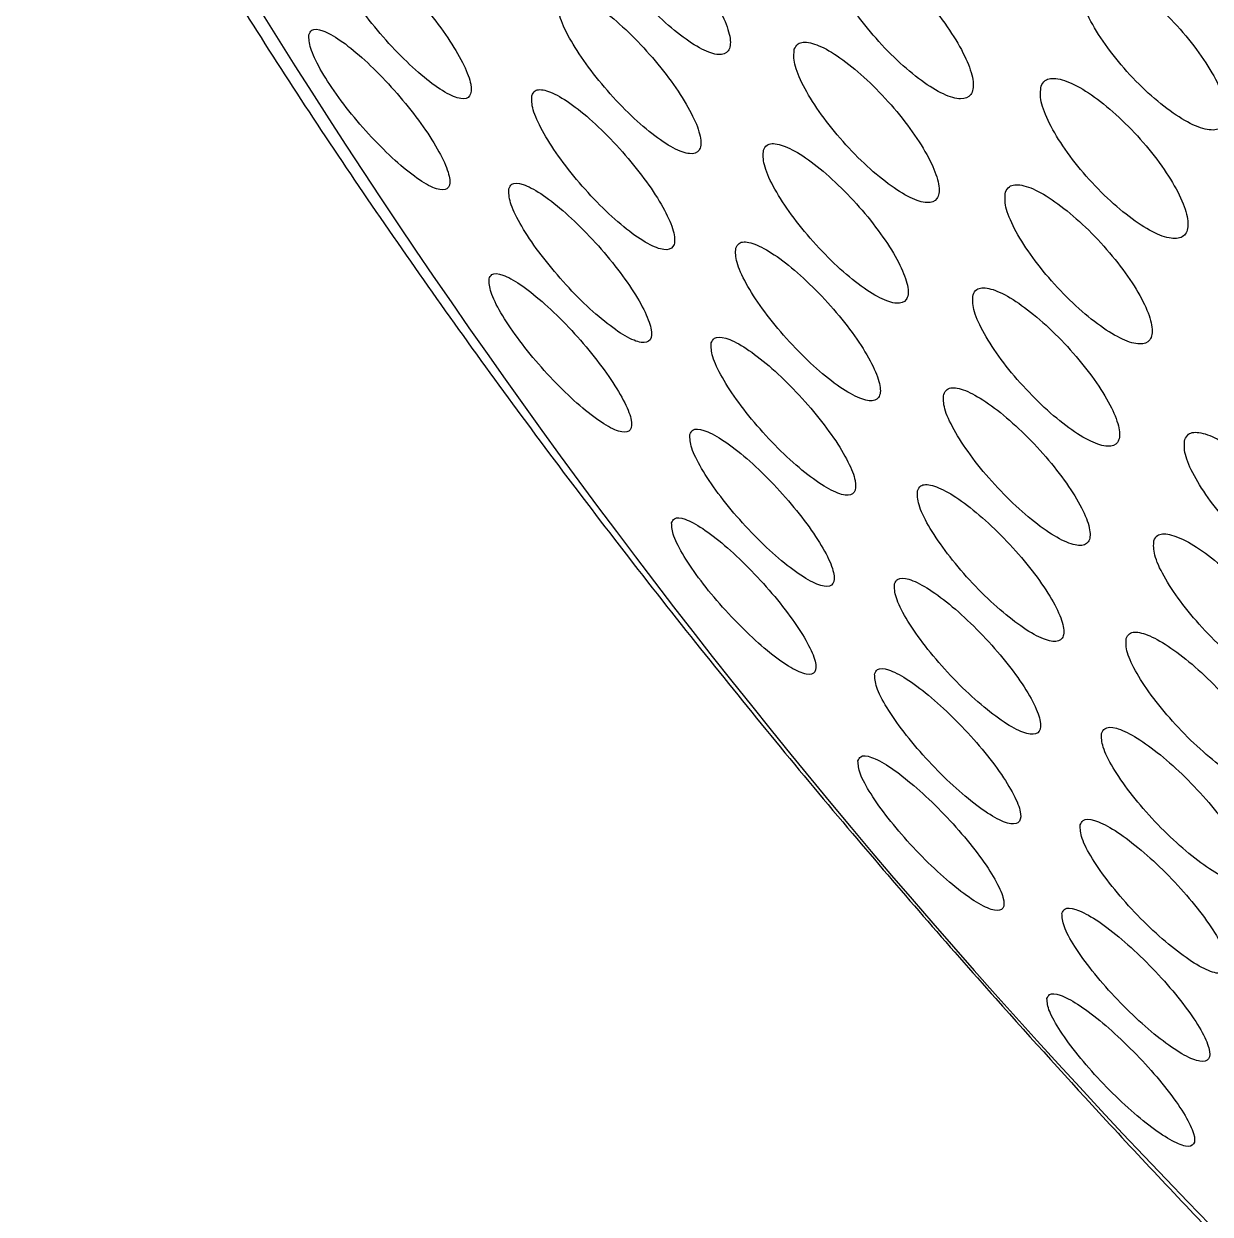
# Model space of a CAD drawing. Extents: x 1076 to 1148, y 508 to 635.
# Drawn here: x 1112.77 to 1113.301, y 554.662 to 555.195 of the extents above; entities that cross this region are included whole.
import ezdxf

# ---------------------------------------------------------------- set-up
doc = ezdxf.new("R2010")
doc.units = 0
doc.header["$MEASUREMENT"] = 0
doc.layers.add('1', color=4, linetype='Continuous')
doc.layers.add('GEOMETRY', color=4, linetype='Continuous', lineweight=25)

# ---------------------------------------------------------------- blocks, each defined once
blk = doc.blocks.new('SUCTION 1235301')
at = {"layer": 'GEOMETRY'}
blk.add_arc((0.79193, 0.82793), 3.1786, 208.78464, 225.0347, dxfattribs=at)
for points, knots in [([(-2.0149, -0.67462), (-2.01184, -0.68092), (-1.9952, -0.71516), (-1.95835, -0.77976), (-1.90465, -0.86774), (-1.84495, -0.95673), (-1.78088, -1.04538), (-1.7139, -1.1319), (-1.64687, -1.21335), (-1.58574, -1.28375), (-1.52852, -1.34683), (-1.47274, -1.40618), (-1.43269, -1.44664), (-1.4123, -1.46724)], [0, 0, 0, 0, 0.02556, 0.13872, 0.251177, 0.362705, 0.47282, 0.580412, 0.682453, 0.774249, 0.842703, 0.91991, 1, 1, 1, 1]), ([(-1.76269, -0.79826), (-1.76284, -0.80025), (-1.76313, -0.80423), (-1.75899, -0.81424), (-1.75196, -0.8259), (-1.74249, -0.83824), (-1.73172, -0.84981), (-1.72082, -0.85934), (-1.71102, -0.86572), (-1.70346, -0.86822), (-1.69901, -0.86653), (-1.69817, -0.86087), (-1.70101, -0.85189), (-1.70719, -0.84064), (-1.71601, -0.82835), (-1.72649, -0.8164), (-1.73749, -0.8061), (-1.74777, -0.79863), (-1.75609, -0.79491), (-1.76105, -0.7951), (-1.76223, -0.79738), (-1.76269, -0.79826)], [0, 0, 0, 0, 0.053439, 0.10688, 0.16027, 0.213714, 0.267318, 0.32112, 0.37507, 0.429055, 0.482944, 0.536648, 0.590162, 0.643563, 0.696977, 0.750523, 0.804264, 0.858177, 0.912166, 0.966097, 1, 1, 1, 1]), ([(-1.87774, -0.81769), (-1.87776, -0.81956), (-1.87781, -0.82328), (-1.87341, -0.83301), (-1.86623, -0.84449), (-1.85677, -0.85677), (-1.84616, -0.86842), (-1.83552, -0.87819), (-1.82605, -0.88496), (-1.81884, -0.88791), (-1.81475, -0.88667), (-1.81427, -0.8814), (-1.81741, -0.87272), (-1.82379, -0.86167), (-1.83264, -0.84948), (-1.84301, -0.8375), (-1.85377, -0.82701), (-1.86375, -0.8192), (-1.87172, -0.81503), (-1.87638, -0.81481), (-1.87736, -0.81689), (-1.87774, -0.81769)], [0, 0, 0, 0, 0.053379, 0.106766, 0.159961, 0.213099, 0.266418, 0.320079, 0.374096, 0.428328, 0.482535, 0.536489, 0.590072, 0.643334, 0.696464, 0.749704, 0.803249, 0.857163, 0.91135, 0.965593, 1, 1, 1, 1]), ([(-1.65484, -0.81852), (-1.65506, -0.82058), (-1.6555, -0.82471), (-1.65148, -0.83487), (-1.64448, -0.8466), (-1.63495, -0.85893), (-1.62404, -0.87039), (-1.61294, -0.87971), (-1.60292, -0.88582), (-1.59513, -0.88802), (-1.59044, -0.88606), (-1.58939, -0.88017), (-1.59208, -0.87104), (-1.59819, -0.85969), (-1.60704, -0.84739), (-1.61765, -0.83551), (-1.62882, -0.8254), (-1.63932, -0.81818), (-1.64787, -0.81475), (-1.65304, -0.8152), (-1.65434, -0.8176), (-1.65484, -0.81852)], [0, 0, 0, 0, 0.0535216, 0.1070436, 0.1605663, 0.2141589, 0.2678633, 0.321673, 0.375535, 0.4293733, 0.4831222, 0.5367552, 0.5902971, 0.6438124, 0.6973767, 0.7510445, 0.804825, 0.8586783, 0.9125323, 0.9663143, 1, 1, 1, 1]), ([(-1.54224, -0.83293), (-1.54252, -0.83507), (-1.5431, -0.83935), (-1.53922, -0.84965), (-1.53226, -0.86146), (-1.52267, -0.87377), (-1.51162, -0.88511), (-1.50033, -0.89423), (-1.49008, -0.90007), (-1.48204, -0.90197), (-1.47712, -0.89974), (-1.47585, -0.89362), (-1.47838, -0.88432), (-1.48442, -0.87287), (-1.4933, -0.86057), (-1.50402, -0.84878), (-1.51537, -0.83884), (-1.52609, -0.83188), (-1.53488, -0.82874), (-1.54026, -0.82944), (-1.54169, -0.83196), (-1.54224, -0.83293)], [0, 0, 0, 0, 0.053605, 0.107209, 0.160844, 0.214542, 0.2683, 0.322087, 0.375861, 0.429583, 0.48324, 0.536845, 0.590435, 0.644053, 0.697731, 0.751472, 0.805255, 0.859037, 0.912779, 0.966456, 1, 1, 1, 1]), ([(-1.77581, -0.8428), (-1.7759, -0.84473), (-1.7761, -0.84861), (-1.77182, -0.85849), (-1.76469, -0.87004), (-1.75517, -0.88232), (-1.7444, -0.89387), (-1.73355, -0.90344), (-1.72385, -0.90992), (-1.71641, -0.91256), (-1.71209, -0.91103), (-1.71139, -0.90552), (-1.71438, -0.89668), (-1.72067, -0.88554), (-1.72956, -0.87333), (-1.74006, -0.86142), (-1.75101, -0.8511), (-1.76121, -0.84355), (-1.76942, -0.83969), (-1.77427, -0.83975), (-1.77538, -0.84195), (-1.77581, -0.8428)], [0, 0, 0, 0, 0.053446, 0.106898, 0.160247, 0.213599, 0.2671, 0.320832, 0.374776, 0.428822, 0.482813, 0.536614, 0.590178, 0.64356, 0.696894, 0.750336, 0.803992, 0.857878, 0.911908, 0.965933, 1, 1, 1, 1]), ([(-1.88729, -0.85865), (-1.88726, -0.86046), (-1.88721, -0.86409), (-1.88266, -0.87368), (-1.87538, -0.88506), (-1.86587, -0.89728), (-1.85527, -0.9089), (-1.84468, -0.9187), (-1.8353, -0.92557), (-1.82821, -0.92867), (-1.82426, -0.9276), (-1.82392, -0.92248), (-1.82722, -0.91393), (-1.83371, -0.90298), (-1.84264, -0.89088), (-1.85302, -0.87893), (-1.86373, -0.86844), (-1.87362, -0.86054), (-1.88149, -0.85625), (-1.88603, -0.85588), (-1.88693, -0.85788), (-1.88729, -0.85865)], [0, 0, 0, 0, 0.053415, 0.106842, 0.160008, 0.213035, 0.266212, 0.319759, 0.37374, 0.428031, 0.482368, 0.536465, 0.590139, 0.643402, 0.696443, 0.749545, 0.80296, 0.85681, 0.911027, 0.965383, 1, 1, 1, 1]), ([(-1.67005, -0.86515), (-1.67022, -0.86716), (-1.67055, -0.87119), (-1.66641, -0.88121), (-1.65931, -0.89284), (-1.64973, -0.9051), (-1.63882, -0.91654), (-1.62777, -0.92591), (-1.61784, -0.93212), (-1.61016, -0.93446), (-1.60561, -0.93265), (-1.60471, -0.92692), (-1.60753, -0.91792), (-1.61376, -0.90669), (-1.62267, -0.89447), (-1.6333, -0.88263), (-1.64443, -0.87249), (-1.65486, -0.86519), (-1.6633, -0.86163), (-1.66835, -0.86194), (-1.66958, -0.86426), (-1.67005, -0.86515)], [0, 0, 0, 0, 0.053515, 0.107032, 0.160513, 0.214031, 0.26766, 0.321426, 0.375297, 0.429192, 0.48302, 0.536721, 0.590288, 0.643777, 0.697274, 0.750862, 0.804587, 0.858432, 0.912329, 0.966187, 1, 1, 1, 1]), ([(-1.55957, -0.88169), (-1.55981, -0.88378), (-1.56029, -0.88796), (-1.55627, -0.89813), (-1.54922, -0.90983), (-1.53958, -0.92207), (-1.52853, -0.9334), (-1.51729, -0.94256), (-1.50713, -0.9485), (-1.4992, -0.95055), (-1.49441, -0.94847), (-1.49329, -0.9425), (-1.49596, -0.93334), (-1.50211, -0.92201), (-1.51106, -0.90978), (-1.52179, -0.89803), (-1.53311, -0.88806), (-1.54376, -0.88102), (-1.55245, -0.87775), (-1.55771, -0.87831), (-1.55906, -0.88075), (-1.55957, -0.88169)], [0, 0, 0, 0, 0.053584, 0.107169, 0.16076, 0.2144, 0.26811, 0.321882, 0.375678, 0.429452, 0.483166, 0.536809, 0.590402, 0.643985, 0.697606, 0.751294, 0.80505, 0.858843, 0.912629, 0.966365, 1, 1, 1, 1]), ([(-1.78751, -0.88592), (-1.78756, -0.8878), (-1.78765, -0.89158), (-1.78324, -0.90132), (-1.776, -0.91278), (-1.76643, -0.92499), (-1.75567, -0.93652), (-1.74488, -0.94612), (-1.73526, -0.9527), (-1.72793, -0.95548), (-1.72375, -0.95412), (-1.72321, -0.94876), (-1.72633, -0.94006), (-1.73275, -0.92902), (-1.7417, -0.9169), (-1.75221, -0.90502), (-1.76312, -0.89469), (-1.77324, -0.88705), (-1.78135, -0.88307), (-1.78609, -0.88298), (-1.78711, -0.8851), (-1.78751, -0.88592)], [0, 0, 0, 0, 0.053468, 0.106944, 0.160262, 0.213521, 0.266907, 0.320552, 0.374476, 0.428577, 0.482675, 0.536588, 0.590218, 0.643593, 0.69685, 0.750179, 0.803735, 0.857576, 0.911639, 0.965759, 1, 1, 1, 1]), ([(-1.68385, -0.91037), (-1.68397, -0.91234), (-1.6842, -0.91626), (-1.67992, -0.92615), (-1.67272, -0.93767), (-1.66309, -0.94986), (-1.65218, -0.96129), (-1.64118, -0.97069), (-1.63134, -0.977), (-1.62378, -0.97948), (-1.61937, -0.97784), (-1.61861, -0.97226), (-1.62158, -0.96339), (-1.62792, -0.95227), (-1.63691, -0.94013), (-1.64754, -0.92833), (-1.65864, -0.91817), (-1.66899, -0.91078), (-1.67732, -0.9071), (-1.68227, -0.90727), (-1.68341, -0.90951), (-1.68385, -0.91037)], [0, 0, 0, 0, 0.053523, 0.10705, 0.160498, 0.213939, 0.267481, 0.321188, 0.375052, 0.428997, 0.482911, 0.536693, 0.590304, 0.643777, 0.697208, 0.750709, 0.804362, 0.858182, 0.912113, 0.966049, 1, 1, 1, 1]), ([(-1.7978, -0.92762), (-1.7978, -0.92946), (-1.79779, -0.93313), (-1.79324, -0.94275), (-1.78589, -0.9541), (-1.77626, -0.96624), (-1.76551, -0.97775), (-1.75478, -0.98738), (-1.74526, -0.99406), (-1.73805, -0.99699), (-1.734, -0.99579), (-1.7336, -0.99059), (-1.73688, -0.98201), (-1.74341, -0.97108), (-1.75244, -0.95903), (-1.76296, -0.94719), (-1.77383, -0.93685), (-1.78386, -0.92914), (-1.79186, -0.92502), (-1.79649, -0.92479), (-1.79743, -0.92683), (-1.7978, -0.92762)], [0, 0, 0, 0, 0.0535045, 0.1070186, 0.160315, 0.2134788, 0.2667385, 0.3202803, 0.3741691, 0.4283195, 0.4825299, 0.5365697, 0.5902836, 0.6436625, 0.6968445, 0.750051, 0.8034911, 0.8572731, 0.9113588, 0.965576, 1, 1, 1, 1]), ([(-1.57551, -0.92906), (-1.5757, -0.93109), (-1.57608, -0.93517), (-1.57193, -0.9452), (-1.56477, -0.95679), (-1.55508, -0.96897), (-1.54403, -0.98029), (-1.53284, -0.98949), (-1.52276, -0.99553), (-1.51496, -0.99771), (-1.51031, -0.99579), (-1.50934, -0.98998), (-1.51215, -0.98096), (-1.51841, -0.96974), (-1.52742, -0.95759), (-1.53817, -0.94586), (-1.54946, -0.93588), (-1.56002, -0.92875), (-1.5686, -0.92536), (-1.57375, -0.92578), (-1.57502, -0.92815), (-1.57551, -0.92906)], [0, 0, 0, 0, 0.053578, 0.107157, 0.160713, 0.214293, 0.267945, 0.321684, 0.375489, 0.429309, 0.483086, 0.536781, 0.590392, 0.643953, 0.697519, 0.751145, 0.804858, 0.858647, 0.912468, 0.966264, 1, 1, 1, 1]), ([(-1.69625, -0.95419), (-1.69631, -0.9561), (-1.69644, -0.95992), (-1.69202, -0.96967), (-1.68472, -0.9811), (-1.67503, -0.99322), (-1.66413, -1.00463), (-1.65319, -1.01407), (-1.64344, -1.02048), (-1.63599, -1.0231), (-1.63172, -1.02161), (-1.63111, -1.01618), (-1.63423, -1.00746), (-1.64069, -0.99644), (-1.64974, -0.98438), (-1.66039, -0.97261), (-1.67145, -0.96243), (-1.68171, -0.95497), (-1.68994, -0.95116), (-1.69477, -0.95119), (-1.69583, -0.95335), (-1.69625, -0.95419)], [0, 0, 0, 0, 0.053545, 0.107095, 0.16052, 0.213883, 0.267326, 0.320957, 0.374801, 0.42879, 0.482794, 0.536673, 0.590344, 0.643814, 0.697181, 0.750586, 0.804151, 0.857931, 0.911887, 0.965902, 1, 1, 1, 1]), ([(-1.80667, -0.9679), (-1.80661, -0.96969), (-1.8065, -0.97326), (-1.80181, -0.98275), (-1.79435, -0.99401), (-1.78467, -1.00608), (-1.77393, -1.01756), (-1.76325, -1.02723), (-1.75383, -1.034), (-1.74674, -1.03707), (-1.74283, -1.03603), (-1.74258, -1.03099), (-1.746, -1.02254), (-1.75266, -1.01172), (-1.76177, -0.99975), (-1.7723, -0.98794), (-1.78312, -0.97759), (-1.79307, -0.9698), (-1.80095, -0.96556), (-1.80547, -0.96518), (-1.80633, -0.96714), (-1.80667, -0.9679)], [0, 0, 0, 0, 0.053555, 0.107123, 0.160406, 0.213473, 0.266595, 0.320017, 0.373856, 0.42805, 0.482378, 0.536559, 0.590374, 0.64377, 0.696878, 0.749954, 0.803262, 0.856968, 0.911068, 0.965384, 1, 1, 1, 1]), ([(-1.59004, -0.97501), (-1.59018, -0.977), (-1.59046, -0.98097), (-1.58617, -0.99087), (-1.57891, -1.00236), (-1.56917, -1.01447), (-1.55813, -1.02577), (-1.54698, -1.03502), (-1.53699, -1.04115), (-1.52931, -1.04347), (-1.52479, -1.0417), (-1.52397, -1.03605), (-1.52693, -1.02716), (-1.53331, -1.01606), (-1.54239, -1.00398), (-1.55315, -0.99229), (-1.5644, -0.98228), (-1.57489, -0.97507), (-1.58336, -0.97155), (-1.58839, -0.97185), (-1.58958, -0.97413), (-1.59004, -0.97501)], [0, 0, 0, 0, 0.053585, 0.107173, 0.160704, 0.214222, 0.267803, 0.321494, 0.375293, 0.429153, 0.482998, 0.53676, 0.590406, 0.643956, 0.69747, 0.751025, 0.804679, 0.858447, 0.912295, 0.966153, 1, 1, 1, 1]), ([(-1.70723, -0.99658), (-1.70724, -0.99844), (-1.70727, -1.00216), (-1.70271, -1.01179), (-1.6953, -1.02311), (-1.68556, -1.03517), (-1.67466, -1.04656), (-1.66378, -1.05603), (-1.65412, -1.06253), (-1.64679, -1.06529), (-1.64266, -1.06397), (-1.6422, -1.0587), (-1.64546, -1.0501), (-1.65204, -1.03919), (-1.66117, -1.02721), (-1.67183, -1.01547), (-1.68285, -1.00528), (-1.69303, -0.99774), (-1.70114, -0.9938), (-1.70586, -0.9937), (-1.70684, -0.99578), (-1.70723, -0.99658)], [0, 0, 0, 0, 0.053581, 0.10717, 0.16058, 0.213863, 0.267196, 0.320734, 0.374543, 0.428571, 0.482671, 0.536661, 0.590408, 0.643888, 0.697193, 0.750491, 0.803953, 0.857677, 0.911649, 0.965746, 1, 1, 1, 1]), ([(-1.60317, -1.01956), (-1.60326, -1.02149), (-1.60343, -1.02536), (-1.59901, -1.03513), (-1.59164, -1.04652), (-1.58185, -1.05857), (-1.5708, -1.06985), (-1.55971, -1.07913), (-1.54982, -1.08536), (-1.54225, -1.08782), (-1.53788, -1.08621), (-1.5372, -1.08071), (-1.5403, -1.07195), (-1.5468, -1.06096), (-1.55595, -1.04896), (-1.56673, -1.0373), (-1.57794, -1.02728), (-1.58835, -1.01999), (-1.59671, -1.01634), (-1.60163, -1.0165), (-1.60274, -1.0187), (-1.60317, -1.01956)], [0, 0, 0, 0, 0.0536067, 0.1072176, 0.1607321, 0.2141878, 0.2676867, 0.3213116, 0.3750904, 0.4289841, 0.482903, 0.5367457, 0.5904445, 0.6439953, 0.697459, 0.750934, 0.8045134, 0.8582451, 0.9121107, 0.966033, 1, 1, 1, 1]), ([(-1.71679, -1.03756), (-1.71675, -1.03937), (-1.71668, -1.04299), (-1.71198, -1.05249), (-1.70446, -1.06371), (-1.69466, -1.07571), (-1.68377, -1.08707), (-1.67294, -1.09658), (-1.66338, -1.10317), (-1.65617, -1.10607), (-1.65218, -1.10491), (-1.65187, -1.09979), (-1.65528, -1.09133), (-1.66198, -1.08052), (-1.67119, -1.06861), (-1.68186, -1.05692), (-1.69284, -1.04671), (-1.70293, -1.0391), (-1.71093, -1.03503), (-1.71553, -1.03478), (-1.71644, -1.03678), (-1.71679, -1.03756)], [0, 0, 0, 0, 0.053632, 0.107274, 0.160679, 0.21388, 0.267091, 0.320519, 0.374279, 0.42834, 0.482541, 0.536657, 0.590498, 0.643998, 0.697243, 0.750427, 0.80377, 0.857421, 0.9114, 0.96558, 1, 1, 1, 1]), ([(-1.49531, -1.0398), (-1.49547, -1.04181), (-1.49578, -1.04582), (-1.49149, -1.05573), (-1.48417, -1.06718), (-1.47432, -1.07921), (-1.46314, -1.09038), (-1.45185, -1.09947), (-1.44172, -1.10544), (-1.43391, -1.10761), (-1.4293, -1.10572), (-1.42841, -1.1), (-1.43135, -1.0911), (-1.43778, -1.08002), (-1.44695, -1.06802), (-1.45784, -1.05644), (-1.46924, -1.04658), (-1.47988, -1.03954), (-1.48848, -1.03617), (-1.4936, -1.03658), (-1.49483, -1.03891), (-1.49531, -1.0398)], [0, 0, 0, 0, 0.0536339, 0.1072695, 0.1608655, 0.2144462, 0.2680588, 0.3217366, 0.3754844, 0.4292764, 0.4830673, 0.5368122, 0.5904864, 0.6440964, 0.6976768, 0.7512749, 0.8049303, 0.8586576, 0.9124401, 0.9662366, 1, 1, 1, 1]), ([(-1.61489, -1.06269), (-1.61492, -1.06457), (-1.615, -1.06834), (-1.61043, -1.07798), (-1.60296, -1.08927), (-1.59311, -1.10126), (-1.58207, -1.11252), (-1.57103, -1.12184), (-1.56123, -1.12816), (-1.55378, -1.13075), (-1.54955, -1.1293), (-1.54903, -1.12395), (-1.55227, -1.11534), (-1.55889, -1.10445), (-1.56811, -1.09253), (-1.57891, -1.0809), (-1.59008, -1.07086), (-1.60041, -1.06349), (-1.60865, -1.05972), (-1.61346, -1.05975), (-1.61449, -1.06187), (-1.61489, -1.06269)], [0, 0, 0, 0, 0.053643, 0.107291, 0.160798, 0.214189, 0.267594, 0.321137, 0.374881, 0.428803, 0.482801, 0.536739, 0.590508, 0.644071, 0.697486, 0.750872, 0.804362, 0.858041, 0.911915, 0.965903, 1, 1, 1, 1]), ([(-1.72493, -1.07711), (-1.72484, -1.07887), (-1.72467, -1.08238), (-1.71982, -1.09176), (-1.71218, -1.10289), (-1.70233, -1.11483), (-1.69144, -1.12616), (-1.68068, -1.1357), (-1.67122, -1.14238), (-1.66413, -1.14542), (-1.66027, -1.14442), (-1.66012, -1.13946), (-1.66368, -1.13112), (-1.67051, -1.12042), (-1.67979, -1.10858), (-1.69048, -1.09693), (-1.70141, -1.08671), (-1.71141, -1.07903), (-1.7193, -1.07483), (-1.72378, -1.07445), (-1.72461, -1.07636), (-1.72493, -1.07711)], [0, 0, 0, 0, 0.053698, 0.107408, 0.160816, 0.213933, 0.267011, 0.320313, 0.374008, 0.428096, 0.482405, 0.536661, 0.590614, 0.644147, 0.697332, 0.750393, 0.803601, 0.857165, 0.91114, 0.965406, 1, 1, 1, 1]), ([(-1.50912, -1.08503), (-1.50922, -1.08699), (-1.50944, -1.0909), (-1.50501, -1.10068), (-1.49759, -1.11203), (-1.48768, -1.12399), (-1.4765, -1.13515), (-1.46525, -1.14428), (-1.45522, -1.15034), (-1.44753, -1.15264), (-1.44306, -1.15091), (-1.44233, -1.14534), (-1.44541, -1.13657), (-1.45195, -1.1256), (-1.4612, -1.11368), (-1.47211, -1.10213), (-1.48347, -1.09225), (-1.49402, -1.08513), (-1.50251, -1.08165), (-1.50752, -1.08192), (-1.50867, -1.08416), (-1.50912, -1.08503)], [0, 0, 0, 0, 0.0536555, 0.1073142, 0.1609015, 0.2144343, 0.2679807, 0.321603, 0.3753301, 0.4291455, 0.4829937, 0.5368046, 0.5905245, 0.6441398, 0.697683, 0.7512177, 0.8048112, 0.8585052, 0.9122974, 0.9661427, 1, 1, 1, 1]), ([(-1.62519, -1.1044), (-1.62517, -1.10624), (-1.62514, -1.10991), (-1.62044, -1.11942), (-1.61286, -1.13062), (-1.60295, -1.14254), (-1.59191, -1.15378), (-1.58093, -1.16313), (-1.57123, -1.16954), (-1.5639, -1.17227), (-1.55981, -1.17098), (-1.55944, -1.16578), (-1.56283, -1.1573), (-1.56957, -1.14651), (-1.57887, -1.13467), (-1.58968, -1.12308), (-1.60081, -1.11302), (-1.61105, -1.10558), (-1.61918, -1.10169), (-1.62387, -1.10157), (-1.62482, -1.10361), (-1.62519, -1.1044)], [0, 0, 0, 0, 0.053693, 0.107394, 0.160903, 0.214227, 0.267527, 0.320971, 0.374666, 0.42861, 0.482693, 0.536741, 0.590596, 0.644184, 0.697552, 0.75084, 0.804224, 0.857835, 0.911708, 0.965765, 1, 1, 1, 1]), ([(-1.52152, -1.12885), (-1.52157, -1.13076), (-1.52169, -1.13457), (-1.51712, -1.14422), (-1.50959, -1.15547), (-1.49962, -1.16737), (-1.48844, -1.17851), (-1.47725, -1.18767), (-1.46731, -1.19382), (-1.45974, -1.19626), (-1.45541, -1.19469), (-1.45483, -1.18927), (-1.45806, -1.18064), (-1.46472, -1.16977), (-1.47404, -1.15792), (-1.48498, -1.14641), (-1.4963, -1.13651), (-1.50677, -1.12932), (-1.51514, -1.12571), (-1.52003, -1.12585), (-1.5211, -1.12801), (-1.52152, -1.12885)], [0, 0, 0, 0, 0.053691, 0.107387, 0.160975, 0.214458, 0.267927, 0.321477, 0.375169, 0.429002, 0.482913, 0.536805, 0.590587, 0.644219, 0.697727, 0.75119, 0.804706, 0.85835, 0.912143, 0.966039, 1, 1, 1, 1]), ([(-1.63407, -1.1447), (-1.63401, -1.14648), (-1.63387, -1.15005), (-1.62903, -1.15944), (-1.62133, -1.17054), (-1.61136, -1.1824), (-1.60033, -1.19362), (-1.58941, -1.203), (-1.57981, -1.2095), (-1.5726, -1.21237), (-1.56865, -1.21123), (-1.56843, -1.20619), (-1.57197, -1.19784), (-1.57884, -1.18716), (-1.58822, -1.17538), (-1.59905, -1.16383), (-1.61013, -1.15376), (-1.62028, -1.14625), (-1.62829, -1.14223), (-1.63287, -1.14198), (-1.63373, -1.14394), (-1.63407, -1.1447)], [0, 0, 0, 0, 0.053758, 0.107526, 0.161046, 0.214302, 0.267484, 0.320813, 0.374444, 0.428405, 0.482578, 0.536751, 0.590709, 0.644334, 0.697656, 0.750838, 0.8041, 0.857627, 0.911491, 0.965617, 1, 1, 1, 1]), ([(-1.53251, -1.17125), (-1.53251, -1.17311), (-1.53252, -1.17682), (-1.52781, -1.18634), (-1.52017, -1.1975), (-1.51015, -1.20934), (-1.49897, -1.22046), (-1.48783, -1.22966), (-1.47799, -1.2359), (-1.47055, -1.23847), (-1.46636, -1.23705), (-1.46593, -1.23179), (-1.46931, -1.22329), (-1.47609, -1.21253), (-1.48549, -1.20075), (-1.49644, -1.18927), (-1.50772, -1.17935), (-1.5181, -1.17209), (-1.52636, -1.16836), (-1.53113, -1.16837), (-1.53212, -1.17045), (-1.53251, -1.17125)], [0, 0, 0, 0, 0.053742, 0.10749, 0.161087, 0.214519, 0.267898, 0.321359, 0.375002, 0.428847, 0.482826, 0.536812, 0.590674, 0.644336, 0.69781, 0.751191, 0.804613, 0.858193, 0.911978, 0.965927, 1, 1, 1, 1]), ([(-1.64153, -1.18357), (-1.64141, -1.1853), (-1.64118, -1.18877), (-1.63618, -1.19803), (-1.62837, -1.20904), (-1.61834, -1.22084), (-1.60731, -1.23204), (-1.59646, -1.24144), (-1.58696, -1.24803), (-1.57988, -1.25104), (-1.57606, -1.25006), (-1.57599, -1.24518), (-1.57969, -1.23695), (-1.58669, -1.22637), (-1.59615, -1.21467), (-1.60699, -1.20315), (-1.61803, -1.19307), (-1.62809, -1.18549), (-1.63598, -1.18135), (-1.64044, -1.18096), (-1.64122, -1.18284), (-1.64153, -1.18357)], [0, 0, 0, 0, 0.053838, 0.107688, 0.161228, 0.214413, 0.267466, 0.320663, 0.374217, 0.428189, 0.482458, 0.53677, 0.590849, 0.644523, 0.697801, 0.750866, 0.803991, 0.857419, 0.911264, 0.965462, 1, 1, 1, 1]), ([(-1.54208, -1.21224), (-1.54204, -1.21405), (-1.54194, -1.21766), (-1.53709, -1.22706), (-1.52933, -1.23812), (-1.51925, -1.2499), (-1.50807, -1.261), (-1.497, -1.27023), (-1.48725, -1.27655), (-1.47993, -1.27926), (-1.47589, -1.278), (-1.47561, -1.27289), (-1.47914, -1.26452), (-1.48605, -1.25386), (-1.49553, -1.24215), (-1.50649, -1.23071), (-1.51773, -1.22078), (-1.52803, -1.21344), (-1.53616, -1.20959), (-1.54082, -1.20947), (-1.54173, -1.21147), (-1.54208, -1.21224)], [0, 0, 0, 0, 0.053807, 0.107621, 0.161237, 0.214616, 0.267893, 0.321249, 0.374829, 0.42868, 0.482733, 0.536828, 0.590787, 0.644489, 0.697931, 0.751222, 0.804535, 0.858035, 0.911802, 0.965806, 1, 1, 1, 1]), ([(-1.55023, -1.2518), (-1.55014, -1.25356), (-1.54994, -1.25708), (-1.54494, -1.26635), (-1.53707, -1.27732), (-1.52693, -1.28904), (-1.51575, -1.30012), (-1.50474, -1.30937), (-1.49509, -1.31578), (-1.4879, -1.31862), (-1.484, -1.31752), (-1.48387, -1.31257), (-1.48755, -1.30432), (-1.49459, -1.29377), (-1.50415, -1.28213), (-1.51513, -1.27072), (-1.52633, -1.26078), (-1.53653, -1.25337), (-1.54455, -1.24941), (-1.54909, -1.24914), (-1.54991, -1.25106), (-1.55023, -1.2518)], [0, 0, 0, 0, 0.053886, 0.107783, 0.161426, 0.214749, 0.267913, 0.321148, 0.374649, 0.428501, 0.482633, 0.536853, 0.590925, 0.644681, 0.698092, 0.751283, 0.804471, 0.857874, 0.911616, 0.965676, 1, 1, 1, 1]), ([(-1.55696, -1.28994), (-1.55681, -1.29165), (-1.55651, -1.29506), (-1.55136, -1.30421), (-1.54337, -1.31509), (-1.53316, -1.32675), (-1.52199, -1.33781), (-1.51104, -1.34709), (-1.5015, -1.35358), (-1.49444, -1.35656), (-1.49068, -1.35561), (-1.49071, -1.35081), (-1.49454, -1.3427), (-1.50171, -1.33224), (-1.51136, -1.32067), (-1.52236, -1.30929), (-1.5335, -1.29935), (-1.54362, -1.29188), (-1.55151, -1.28779), (-1.55593, -1.28739), (-1.55667, -1.28923), (-1.55696, -1.28994)], [0, 0, 0, 0, 0.0539811, 0.1079744, 0.161655, 0.21492, 0.2679582, 0.3210541, 0.3744642, 0.4283104, 0.4825275, 0.5368862, 0.5910903, 0.6449112, 0.698293, 0.7513744, 0.804422, 0.8577132, 0.9114205, 0.9655392, 1, 1, 1, 1])]:
    blk.add_open_spline(points, degree=3, knots=knots, dxfattribs=at)
blk = doc.blocks.new('2026 TX')
at = {"layer": '1', "color": 3}
blk.add_blockref('SUCTION 1235301', (39.02225, 36.25517), dxfattribs=at)

msp = doc.modelspace()

# ---------------------------------------------------------------- block references
at = {"layer": '1'}
msp.add_blockref('2026 TX', (1075.76246, 519.79368), dxfattribs=at)

doc.saveas('drawing.dxf')
